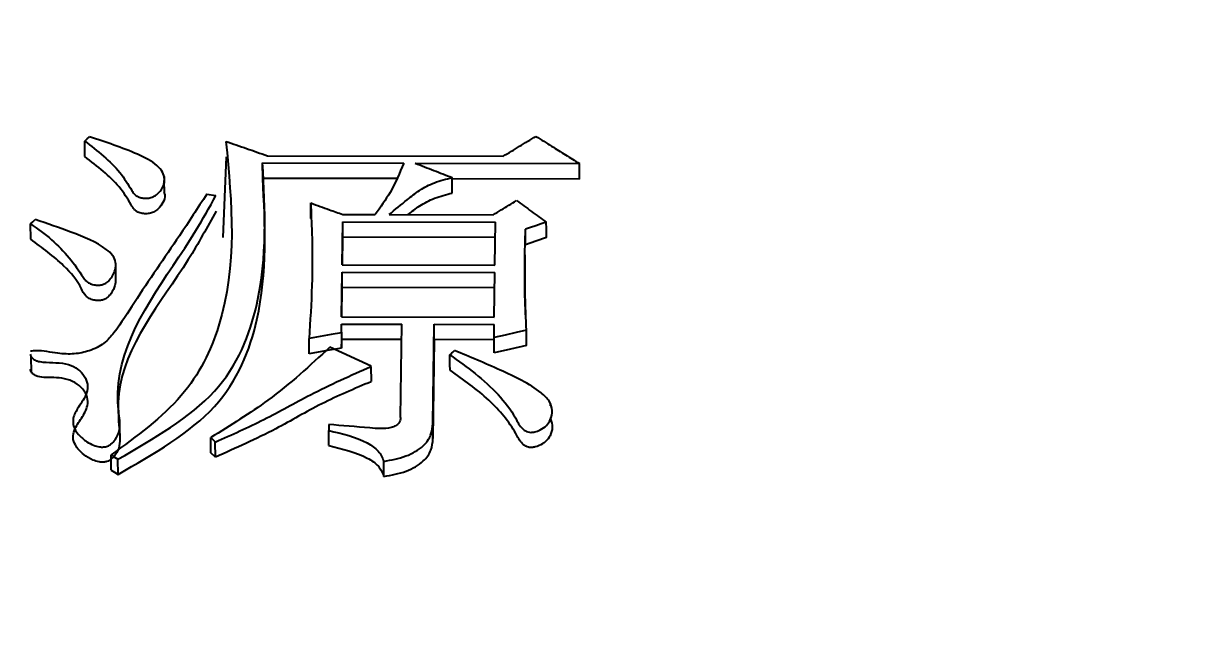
# Model space of a CAD drawing. Header units: millimetres. Extents: x 2312 to 3992, y 755 to 1943.
# Drawn here: x 2740.992 to 2745.915, y 1722.698 to 1725.332 of the extents above; entities that cross this region are included whole.
import ezdxf

# ---------------------------------------------------------------- set-up
doc = ezdxf.new("R2010")
doc.units = ezdxf.units.MM
doc.layers.add('标注', color=3, linetype='Continuous', lineweight=13)
doc.styles.add('SLDTEXTSTYLE1', font='txt.shx', dxfattribs={"width": 0.7, "bigfont": 'gbcbig.shx'})
doc.dimstyles.new('SLDDIMSTYLE12$0', dxfattribs={"dimtxt": 12, "dimasz": 10, "dimexe": 0, "dimexo": 0.0625, "dimgap": 0.875, "dimtad": 1, "dimdec": 1, "dimlfac": 1.8, "dimrnd": 1e-09, "dimzin": 12, "dimdsep": 46, "dimtxsty": 'SLDTEXTSTYLE1', "dimcen": 0.09, "dimdle": 8.16, "dimclrd": 3, "dimclre": 3, "dimadec": 0, "dimazin": 3, "dimtfac": 1, "dimtdec": 1, "dimtofl": 0, "dimtmove": 0, "dimatfit": 3, "dimfxl": 0, "dimfrac": 2, "dimtolj": 1, "dimlwd": 5, "dimlwe": 5, "dimarcsym": 0})

# ---------------------------------------------------------------- blocks, each defined once
blk = doc.blocks.new('*D45')
at = {"layer": 'Defpoints', "color": 0, "transparency": 16777216}
for p in [(2923.8087, 1855.6408), (2923.8087, 1839.6737), (2684.6011, 1694.1345)]:
    blk.add_point(p, dxfattribs=at)
at = {"layer": '标注', "color": 3, "lineweight": 5, "transparency": 16777216}
blk.add_line((2684.6011, 1694.197), (2684.6011, 1855.6408), dxfattribs=at)
at = {"layer": '标注', "color": 3, "linetype": 'Continuous', "lineweight": 5, "transparency": 16777216}
for p, q in [((2694.6011, 1855.6408), (2913.8087, 1855.6408)), ((2923.8087, 1839.7362), (2923.8087, 1855.6408))]:
    blk.add_line(p, q, dxfattribs=at)
at = {"layer": '标注', "color": 3, "transparency": 16777216}
for points in [[(2694.6011, 1857.3075), (2694.6011, 1853.9742), (2684.6011, 1855.6408)], [(2913.8087, 1857.3075), (2913.8087, 1853.9742), (2923.8087, 1855.6408)]]:
    blk.add_solid(points, dxfattribs=at)
at = {"layer": '标注', "color": 0, "transparency": 16777216, "insert": (2804.2049, 1867.9444), "char_height": 10, "attachment_point": 5, "style": 'SLDTEXTSTYLE1'}
blk.add_mtext('\\A1;{\\H2.28571x;290}', dxfattribs=at)

msp = doc.modelspace()

# ---------------------------------------------------------------- linework, layer by layer
at = {"color": 7, "linetype": 'Continuous', "lineweight": 25}
for p, q in [((2741.2517, 1724.7711), (2741.2512, 1724.8366)), ((2741.8455, 1724.7697), (2741.832, 1724.4306)), ((2742.0195, 1724.7749), (2743.0125, 1724.7727)), ((2741.9997, 1724.7449), (2742.5934, 1724.7436)), ((2742.0001, 1724.6795), (2741.9997, 1724.7449)), ((2742.6421, 1724.7435), (2743.3333, 1724.742)), ((2741.5856, 1724.6809), (2741.5856, 1724.6855)), ((2741.586, 1724.6194), (2741.5857, 1724.6706)), ((2742.5629, 1724.6782), (2742.0001, 1724.6795)), ((2742.7976, 1724.6176), (2742.7972, 1724.683)), ((2743.3338, 1724.6766), (2742.7972, 1724.6777)), ((2741.7643, 1724.6129), (2741.8032, 1724.6068)), ((2742.2024, 1724.5106), (2742.2019, 1724.5758)), ((2742.3376, 1724.5272), (2742.4739, 1724.5269)), ((2742.5323, 1724.5268), (2742.9704, 1724.5258)), ((2741.0234, 1724.4227), (2741.0229, 1724.4878)), ((2742.335, 1724.3152), (2742.3372, 1724.497)), ((2742.3372, 1724.497), (2742.9798, 1724.4956)), ((2742.3377, 1724.4319), (2742.3372, 1724.497)), ((2742.9775, 1724.3138), (2742.9798, 1724.4956)), ((2743.1064, 1724.4), (2743.1059, 1724.465)), ((2742.3363, 1724.3152), (2742.3377, 1724.4319)), ((2742.9789, 1724.4305), (2742.3377, 1724.4319)), ((2741.3819, 1724.2539), (2741.3814, 1724.3195)), ((2742.335, 1724.3152), (2742.9775, 1724.3138)), ((2742.3323, 1724.096), (2742.3346, 1724.2848)), ((2742.3346, 1724.2848), (2742.9771, 1724.2834)), ((2742.3351, 1724.22), (2742.3346, 1724.2848)), ((2742.9748, 1724.0946), (2742.9771, 1724.2834)), ((2742.3335, 1724.096), (2742.3351, 1724.22)), ((2742.9763, 1724.2186), (2742.3351, 1724.22)), ((2742.3314, 1724.0288), (2742.3319, 1724.0655)), ((2742.3319, 1724.0655), (2742.585, 1724.0649)), ((2742.3324, 1724.001), (2742.3319, 1724.0655)), ((2742.3323, 1724.096), (2742.9748, 1724.0946)), ((2742.5802, 1723.6723), (2742.585, 1724.0649)), ((2742.7162, 1723.6474), (2742.7213, 1724.0646)), ((2742.7213, 1724.0646), (2742.9744, 1724.0641)), ((2742.9737, 1724.0091), (2742.9744, 1724.0641)), ((2742.3314, 1724.0288), (2742.3319, 1723.9644)), ((2742.1953, 1723.9403), (2742.1948, 1724.0047)), ((2742.4563, 1723.8877), (2742.2822, 1723.9677)), ((2742.3319, 1723.9644), (2742.3324, 1724.001)), ((2742.5842, 1724.0005), (2742.3324, 1724.001)), ((2742.7218, 1724.0002), (2742.7167, 1723.5835)), ((2742.9738, 1723.9996), (2742.7218, 1724.0002)), ((2742.9742, 1723.9447), (2742.9737, 1724.0091)), ((2741.0261, 1723.8633), (2741.0257, 1723.9276)), ((2742.4575, 1723.8232), (2742.457, 1723.8874)), ((2743.212, 1723.7212), (2743.2119, 1723.7298)), ((2743.2124, 1723.665), (2743.2123, 1723.6719)), ((2742.278, 1723.6422), (2742.2777, 1723.6175)), ((2742.7167, 1723.5835), (2742.7162, 1723.6474)), ((2741.7814, 1723.5239), (2741.7809, 1723.5877)), ((2741.7809, 1723.5877), (2741.8001, 1723.5692)), ((2742.2782, 1723.5537), (2742.2777, 1723.6175)), ((2741.8006, 1723.5054), (2741.7814, 1723.5239)), ((2741.8009, 1723.5051), (2741.8004, 1723.5689)), ((2741.3618, 1723.4508), (2741.3613, 1723.5145)), ((2741.3908, 1723.4322), (2741.3903, 1723.4959)), ((2742.5103, 1723.4236), (2742.5098, 1723.4873))]:
    msp.add_line(p, q, dxfattribs=at)
at = {"color": 7, "linetype": 'Continuous', "lineweight": 25, "flags": 128}
for points in [[(2741.2512, 1724.8366), (2741.261, 1724.8456), (2741.2709, 1724.8546)], [(2743.3338, 1724.6766), (2743.3335, 1724.7132), (2743.3333, 1724.742)], [(2741.0229, 1724.4877), (2741.0327, 1724.4968), (2741.0426, 1724.5058)], [(2743.1939, 1724.4951), (2743.1719, 1724.4876), (2743.1499, 1724.4801), (2743.1279, 1724.4726), (2743.1059, 1724.465)], [(2743.1944, 1724.43), (2743.1941, 1724.4665), (2743.1939, 1724.4951)], [(2743.1944, 1724.43), (2743.1504, 1724.415), (2743.1064, 1724.4)], [(2742.7218, 1724.0002), (2742.7215, 1724.0363), (2742.7213, 1724.0646)], [(2742.3314, 1724.0288), (2742.2878, 1724.0211), (2742.2413, 1724.0129), (2742.1948, 1724.0047)], [(2743.1104, 1724.0394), (2743.0674, 1724.0298), (2743.0206, 1724.0195), (2742.9737, 1724.0091)], [(2743.1109, 1723.9749), (2743.1106, 1724.011), (2743.1104, 1724.0394)], [(2743.1109, 1723.9749), (2743.0425, 1723.9598), (2742.9742, 1723.9447)], [(2742.3319, 1723.9644), (2742.2636, 1723.9523), (2742.1953, 1723.9403)], [(2742.7884, 1723.8718), (2742.7882, 1723.8951), (2742.788, 1723.9156), (2742.7879, 1723.9361)], [(2741.3614, 1723.5145), (2741.3759, 1723.5052), (2741.3903, 1723.4959)], [(2741.3618, 1723.4508), (2741.3692, 1723.4461), (2741.3765, 1723.4414), (2741.3908, 1723.4322)]]:
    msp.add_lwpolyline(points, dxfattribs=at)
at = {"color": 7, "linetype": 'Continuous', "lineweight": 25}
for points, knots in [([(2741.2512, 1724.8366), (2741.2779, 1724.8158), (2741.3312, 1724.7742), (2741.4023, 1724.7059), (2741.436, 1724.6491), (2741.4574, 1724.6143), (2741.4705, 1724.6031), (2741.4872, 1724.5971), (2741.5058, 1724.595), (2741.5252, 1724.5968), (2741.5455, 1724.6044), (2741.5668, 1724.6215), (2741.5835, 1724.6466), (2741.5892, 1724.6771), (2741.5796, 1724.7068), (2741.5462, 1724.7463), (2741.4399, 1724.7986), (2741.3394, 1724.8319), (2741.2709, 1724.8546)], [0, 0, 0, 0, 0.118196, 0.236597, 0.355268, 0.378319, 0.396663, 0.415152, 0.43186, 0.451251, 0.470948, 0.497652, 0.545152, 0.585608, 0.625979, 0.67229, 0.776711, 1, 1, 1, 1]), ([(2743.0125, 1724.7727), (2743.0354, 1724.7867), (2743.0697, 1724.8076), (2743.1155, 1724.8355), (2743.1384, 1724.8495), (2743.1498, 1724.8565)], [0, 0, 0, 0, 0.5, 0.75, 1, 1, 1, 1]), ([(2743.1498, 1724.8565), (2743.1719, 1724.8427), (2743.2136, 1724.8167), (2743.2748, 1724.7786), (2743.3138, 1724.7542), (2743.3333, 1724.742)], [0, 0, 0, 0, 0.36179, 0.680895, 1, 1, 1, 1]), ([(2741.845, 1724.8353), (2741.87, 1724.5749), (2741.9049, 1724.2114), (2741.683, 1723.7485), (2741.4697, 1723.5933), (2741.3613, 1723.5145)], [0, 0, 0, 0, 0.553993, 0.773536, 1, 1, 1, 1]), ([(2741.845, 1724.8353), (2741.8741, 1724.8252), (2741.9323, 1724.8051), (2741.9904, 1724.785), (2742.0195, 1724.7749)], [0, 0, 0, 0, 0.499964, 1, 1, 1, 1]), ([(2741.5842, 1724.6195), (2741.5855, 1724.6163), (2741.5909, 1724.6024), (2741.5814, 1724.5779), (2741.5651, 1724.5543), (2741.5459, 1724.5394), (2741.5274, 1724.532), (2741.5074, 1724.5297), (2741.4873, 1724.5317), (2741.4703, 1724.5383), (2741.4562, 1724.5508), (2741.4361, 1724.5873), (2741.3992, 1724.6437), (2741.3297, 1724.7105), (2741.2778, 1724.7508), (2741.2517, 1724.7711)], [0, 0, 0, 0, 0.02361, 0.101673, 0.170982, 0.20883, 0.241016, 0.273235, 0.305979, 0.338752, 0.366533, 0.41646, 0.615296, 0.806438, 1, 1, 1, 1]), ([(2741.3903, 1723.4959), (2741.5424, 1723.5835), (2741.8408, 1723.7553), (2742.0266, 1724.2229), (2742.0099, 1724.5471), (2741.9997, 1724.7449)], [0, 0, 0, 0, 0.288553, 0.565897, 1, 1, 1, 1]), ([(2742.5934, 1724.7436), (2742.5762, 1724.7021), (2742.5453, 1724.6276), (2742.4958, 1724.5578), (2742.4739, 1724.5269)], [0, 0, 0, 0, 0.557774, 1, 1, 1, 1]), ([(2742.6421, 1724.7435), (2742.6552, 1724.7384), (2742.6812, 1724.7283), (2742.7329, 1724.7081), (2742.7715, 1724.693), (2742.7972, 1724.683)], [0, 0, 0, 0, 0.251828, 0.503656, 1, 1, 1, 1]), ([(2741.3908, 1723.4322), (2741.5429, 1723.5197), (2741.8411, 1723.6911), (2742.0271, 1724.1581), (2742.0103, 1724.4819), (2742.0001, 1724.6795)], [0, 0, 0, 0, 0.288682, 0.566, 1, 1, 1, 1]), ([(2742.5323, 1724.5268), (2742.5575, 1724.5478), (2742.5991, 1724.5825), (2742.6589, 1724.6302), (2742.722, 1724.6639), (2742.7719, 1724.6766), (2742.7972, 1724.683)], [0, 0, 0, 0, 0.334547, 0.552083, 0.773211, 1, 1, 1, 1]), ([(2741.0209, 1723.9395), (2741.0222, 1723.9353), (2741.0247, 1723.927), (2741.0353, 1723.9165), (2741.0523, 1723.9086), (2741.1021, 1723.9016), (2741.1668, 1723.9064), (2741.2235, 1723.876), (2741.2511, 1723.8471), (2741.2652, 1723.8124), (2741.2599, 1723.7658), (2741.2263, 1723.7206), (2741.2, 1723.6746), (2741.2012, 1723.6337), (2741.2229, 1723.5995), (2741.2535, 1723.5724), (2741.2849, 1723.5555), (2741.3094, 1723.5483), (2741.3297, 1723.5471), (2741.3471, 1723.5509), (2741.3649, 1723.5615), (2741.3849, 1723.584), (2741.4042, 1723.6314), (2741.3867, 1723.7248), (2741.3965, 1724.0218), (2741.6379, 1724.3107), (2741.7758, 1724.5578), (2741.8032, 1724.6068)], [0, 0, 0, 0, 0.0075202, 0.0150214, 0.0223077, 0.0325241, 0.077929, 0.0982229, 0.1184602, 0.1393817, 0.161303, 0.1998227, 0.2290322, 0.2478668, 0.270734, 0.2941959, 0.3088013, 0.319771, 0.3268286, 0.3339469, 0.3418276, 0.355231, 0.3803732, 0.4271814, 0.5203799, 0.9048604, 1, 1, 1, 1]), ([(2741.7643, 1724.6129), (2741.7265, 1724.5545), (2741.6277, 1724.402), (2741.4906, 1724.2091), (2741.3958, 1724.0544), (2741.335, 1723.9827), (2741.2746, 1723.9517), (2741.2057, 1723.9378), (2741.1291, 1723.9407), (2741.0688, 1723.9563), (2741.0298, 1723.9521), (2741.0219, 1723.9512)], [0, 0, 0, 0, 0.208938, 0.545082, 0.696521, 0.753178, 0.810575, 0.860211, 0.911567, 0.981945, 1, 1, 1, 1]), ([(2742.6116, 1724.5266), (2742.6275, 1724.5393), (2742.6604, 1724.5656), (2742.7225, 1724.5986), (2742.7724, 1724.6112), (2742.7976, 1724.6176)], [0, 0, 0, 0, 0.314518, 0.652879, 1, 1, 1, 1]), ([(2742.2019, 1724.5758), (2742.2037, 1724.5337), (2742.2087, 1724.4181), (2742.2095, 1724.2278), (2742.1997, 1724.0791), (2742.1948, 1724.0047)], [0, 0, 0, 0, 0.222489, 0.610951, 1, 1, 1, 1]), ([(2742.2019, 1724.5758), (2742.2152, 1724.571), (2742.2418, 1724.5615), (2742.287, 1724.5453), (2742.319, 1724.5339), (2742.3376, 1724.5272)], [0, 0, 0, 0, 0.293659, 0.587317, 1, 1, 1, 1]), ([(2742.9704, 1724.5258), (2742.9816, 1724.5327), (2743.0036, 1724.5462), (2743.0363, 1724.5662), (2743.0578, 1724.5794), (2743.0685, 1724.586)], [0, 0, 0, 0, 0.343704, 0.671852, 1, 1, 1, 1]), ([(2743.0685, 1724.586), (2743.0894, 1724.5708), (2743.1208, 1724.5481), (2743.1626, 1724.5178), (2743.1835, 1724.5027), (2743.1939, 1724.4951)], [0, 0, 0, 0, 0.5, 0.75, 1, 1, 1, 1]), ([(2741.8037, 1724.5416), (2741.7664, 1724.4736), (2741.6282, 1724.221), (2741.3754, 1723.9252), (2741.3935, 1723.6461), (2741.4026, 1723.5556), (2741.3809, 1723.514), (2741.362, 1723.4955), (2741.3467, 1723.4868), (2741.3287, 1723.4833), (2741.3078, 1723.4848), (2741.2778, 1723.4945), (2741.2409, 1723.5179), (2741.2113, 1723.5507), (2741.1986, 1723.5872), (2741.2076, 1723.6269), (2741.2373, 1723.6694), (2741.265, 1723.7151), (2741.2633, 1723.7583), (2741.2448, 1723.7927), (2741.2114, 1723.8204), (2741.1676, 1723.8372), (2741.1247, 1723.8408), (2741.0871, 1723.8403), (2741.0583, 1723.8427), (2741.038, 1723.8508), (2741.0274, 1723.8604), (2741.0226, 1723.869), (2741.0216, 1723.874), (2741.0214, 1723.8752)], [0, 0, 0, 0, 0.132084, 0.490371, 0.581419, 0.626571, 0.649193, 0.657949, 0.666788, 0.673082, 0.680727, 0.692632, 0.713786, 0.741993, 0.760552, 0.779149, 0.811886, 0.844566, 0.86589, 0.887171, 0.909059, 0.929405, 0.948206, 0.962325, 0.976558, 0.983751, 0.990969, 0.997894, 1, 1, 1, 1]), ([(2741.0229, 1724.4877), (2741.0532, 1724.4661), (2741.1449, 1724.4005), (2741.2122, 1724.3142), (2741.2539, 1724.2481), (2741.2695, 1724.2371), (2741.2887, 1724.2307), (2741.3084, 1724.2288), (2741.3263, 1724.2313), (2741.342, 1724.2384), (2741.3635, 1724.2587), (2741.379, 1724.2889), (2741.3835, 1724.3254), (2741.3702, 1724.3559), (2741.3137, 1724.4059), (2741.1968, 1724.4527), (2741.0926, 1724.4886), (2741.0426, 1724.5058)], [0, 0, 0, 0, 0.119808, 0.362713, 0.384883, 0.403721, 0.422541, 0.442763, 0.457199, 0.471691, 0.493109, 0.555254, 0.595863, 0.636526, 0.677965, 0.845446, 1, 1, 1, 1]), ([(2743.1104, 1724.0394), (2743.1077, 1724.088), (2743.1023, 1724.1835), (2743.1027, 1724.3255), (2743.1049, 1724.4185), (2743.1059, 1724.465)], [0, 0, 0, 0, 0.34176, 0.670822, 1, 1, 1, 1]), ([(2741.3809, 1724.2544), (2741.3806, 1724.2454), (2741.3798, 1724.2247), (2741.3658, 1724.1996), (2741.3507, 1724.1804), (2741.3368, 1724.1704), (2741.3216, 1724.1655), (2741.3055, 1724.1643), (2741.2875, 1724.1665), (2741.2689, 1724.1728), (2741.2481, 1724.1887), (2741.2271, 1724.2403), (2741.157, 1724.3248), (2741.0721, 1724.387), (2741.0234, 1724.4227)], [0, 0, 0, 0, 0.0600989, 0.138776, 0.1768896, 0.206549, 0.2301291, 0.2536262, 0.2809733, 0.3142744, 0.3486625, 0.4220807, 0.6689873, 1, 1, 1, 1]), ([(2743.1074, 1724.0987), (2743.1074, 1724.0987), (2743.1074, 1724.0986), (2743.1073, 1724.1181), (2743.1031, 1724.2437), (2743.1046, 1724.3154), (2743.1055, 1724.357)], [0, 0, 0, 0, 0.003268, 0.013002, 0.426716, 1, 1, 1, 1]), ([(2742.2822, 1723.9677), (2742.1992, 1723.8911), (2742.0498, 1723.7531), (2741.8637, 1723.6386), (2741.7809, 1723.5877)], [0, 0, 0, 0, 0.5552082, 1, 1, 1, 1]), ([(2742.7879, 1723.9361), (2742.8241, 1723.9102), (2742.9335, 1723.8319), (2743.0398, 1723.7259), (2743.0821, 1723.6337), (2743.1049, 1723.6156), (2743.1164, 1723.6106), (2743.1302, 1723.609), (2743.1484, 1723.6115), (2743.1719, 1723.6207), (2743.1958, 1723.6378), (2743.2146, 1723.6658), (2743.2212, 1723.7013), (2743.2097, 1723.7427), (2743.1398, 1723.8069), (2742.9986, 1723.8742), (2742.8717, 1723.9275), (2742.8075, 1723.9544)], [0, 0, 0, 0, 0.117818, 0.356025, 0.412717, 0.424014, 0.433395, 0.442822, 0.455035, 0.474666, 0.502723, 0.530686, 0.572926, 0.616088, 0.662795, 0.829744, 1, 1, 1, 1]), ([(2742.7879, 1723.9361), (2742.7895, 1723.9376), (2742.7936, 1723.9414), (2742.8002, 1723.9475), (2742.8051, 1723.9521), (2742.8075, 1723.9544)], [0, 0, 0, 0, 0.249837, 0.624946, 1, 1, 1, 1]), ([(2741.8004, 1723.5689), (2741.8696, 1723.5996), (2742.0081, 1723.6609), (2742.2141, 1723.7798), (2742.3699, 1723.8489), (2742.4566, 1723.8873)], [0, 0, 0, 0, 0.3072119, 0.6146754, 1, 1, 1, 1]), ([(2743.212, 1723.6653), (2743.2152, 1723.6538), (2743.2217, 1723.6305), (2743.213, 1723.5975), (2743.1958, 1723.5743), (2743.1742, 1723.5582), (2743.1543, 1723.549), (2743.1332, 1723.5453), (2743.1188, 1723.5461), (2743.1048, 1723.5518), (2743.0831, 1723.5701), (2743.0485, 1723.6414), (2742.9563, 1723.752), (2742.8454, 1723.831), (2742.7884, 1723.8718)], [0, 0, 0, 0, 0.062457, 0.125996, 0.174975, 0.19925, 0.243295, 0.261639, 0.280163, 0.296124, 0.320824, 0.405729, 0.693949, 1, 1, 1, 1]), ([(2742.457, 1723.823), (2742.3862, 1723.7933), (2742.2452, 1723.734), (2742.0424, 1723.6123), (2741.887, 1723.5434), (2741.8009, 1723.5051)], [0, 0, 0, 0, 0.310197, 0.617415, 1, 1, 1, 1]), ([(2742.5802, 1723.6723), (2742.5792, 1723.6641), (2742.5775, 1723.6509), (2742.5605, 1723.6362), (2742.52, 1723.6219), (2742.421, 1723.6313), (2742.3349, 1723.6378), (2742.278, 1723.6422)], [0, 0, 0, 0, 0.100254, 0.161894, 0.226269, 0.489472, 1, 1, 1, 1]), ([(2742.5098, 1723.4873), (2742.5417, 1723.4933), (2742.6042, 1723.5051), (2742.6756, 1723.5458), (2742.7115, 1723.5972), (2742.7146, 1723.6308), (2742.7162, 1723.6474)], [0, 0, 0, 0, 0.293484, 0.575673, 0.789401, 1, 1, 1, 1]), ([(2742.2777, 1723.6175), (2742.3348, 1723.6039), (2742.4135, 1723.5852), (2742.4909, 1723.5327), (2742.5036, 1723.5022), (2742.5098, 1723.4873)], [0, 0, 0, 0, 0.573257, 0.790536, 1, 1, 1, 1]), ([(2742.5103, 1723.4236), (2742.5422, 1723.4296), (2742.6047, 1723.4414), (2742.6761, 1723.4821), (2742.712, 1723.5334), (2742.7151, 1723.5669), (2742.7167, 1723.5835)], [0, 0, 0, 0, 0.2936557, 0.5758902, 0.7895344, 1, 1, 1, 1]), ([(2742.2782, 1723.5537), (2742.3353, 1723.5401), (2742.414, 1723.5214), (2742.4914, 1723.469), (2742.5041, 1723.4385), (2742.5103, 1723.4236)], [0, 0, 0, 0, 0.573433, 0.790673, 1, 1, 1, 1])]:
    msp.add_open_spline(points, degree=3, knots=knots, dxfattribs=at)

# ---------------------------------------------------------------- dimensions: what is measured, and where the dimension line sits
at = {"layer": '标注'}
dim = msp.add_linear_dim(base=(2923.8087, 1855.6408), p1=(2684.6011, 1694.1345), p2=(2923.8087, 1839.6737), text='{\\H2.28571x;290}', dimstyle='SLDDIMSTYLE12$0', override={"dimtxt": 10, "dimtdec": 3, "dimtzin": 0}, dxfattribs=at)
dim.commit()
dim.dimension.update_dxf_attribs({"geometry": '*D45', "text_midpoint": (2804.2049, 1855.6408), "dimtype": 160})

doc.saveas('drawing.dxf')
